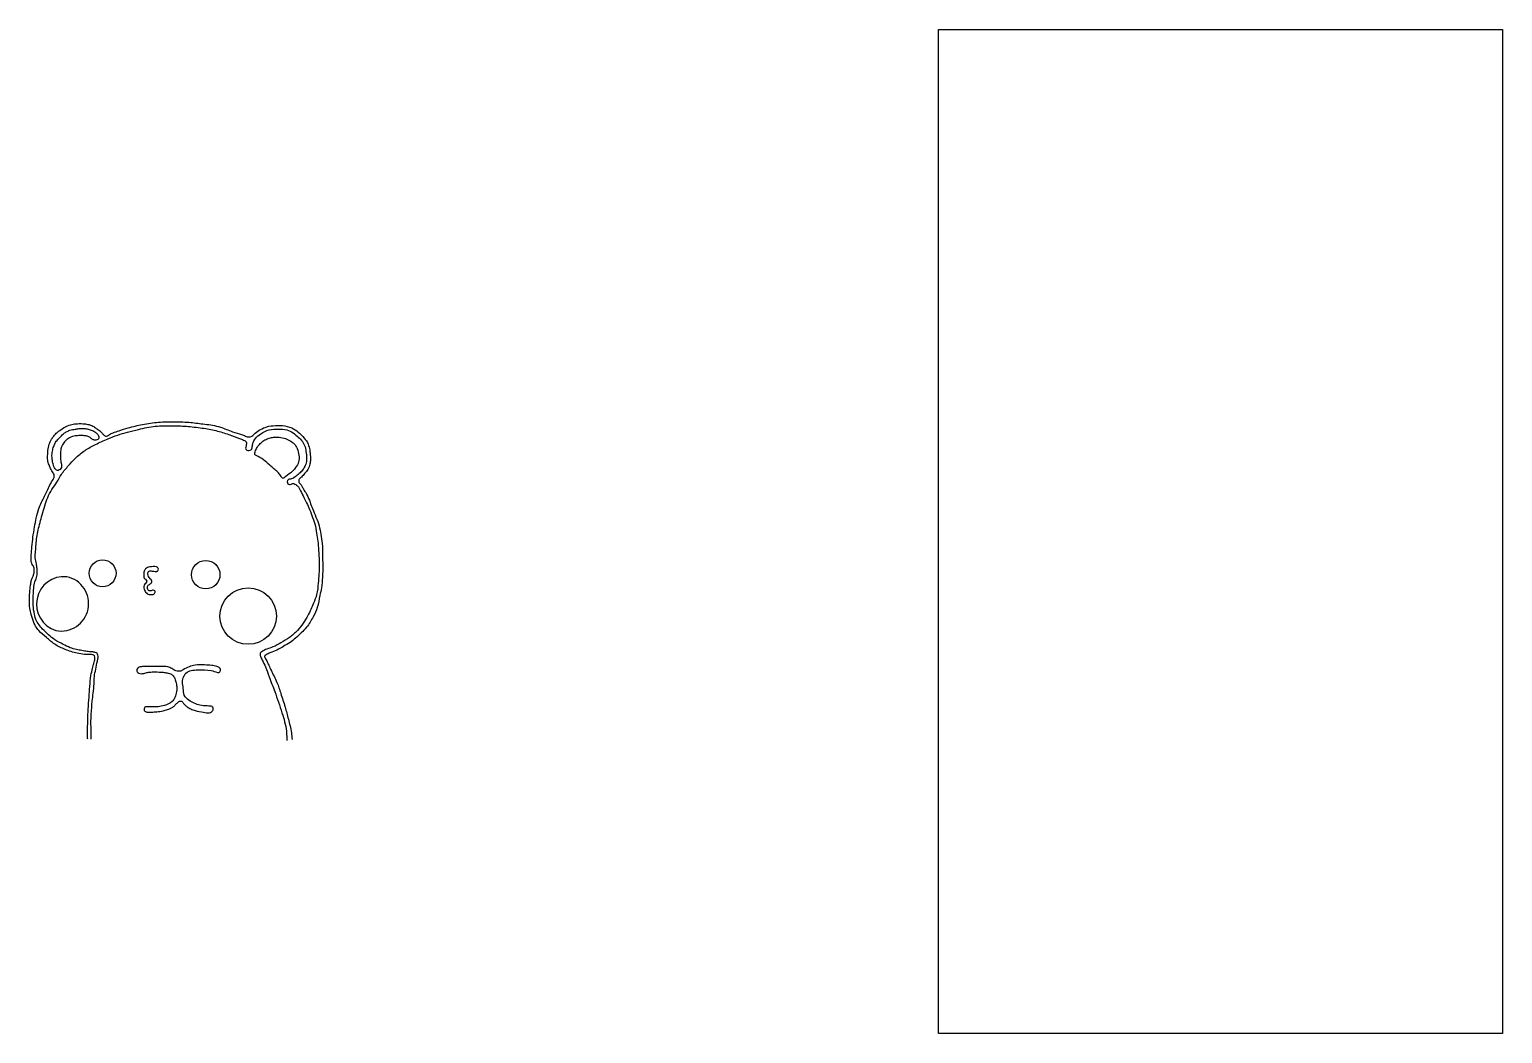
# Model space of a CAD drawing. Header units: inches. Extents: x 45.1 to 68.3, y 20.9 to 36.6.
import ezdxf

# ---------------------------------------------------------------- set-up
doc = ezdxf.new("R2010")
doc.units = ezdxf.units.IN
doc.header["$MEASUREMENT"] = 0
picture_1 = doc.add_image_def('image1.jpg', size_in_pixel=(168, 299))

msp = doc.modelspace()

# ---------------------------------------------------------------- linework, layer by layer
for centre, radius in [((46.277, 28.089), 0.212), ((47.9, 28.067), 0.224), ((48.567, 27.416), 0.444)]:
    msp.add_circle(centre, radius)
for centre, radius, start, end in [((45.672, 27.603), 0.434, 84.5949, 252.6536), ((45.627, 27.612), 0.431, 258.7339, 78.5147)]:
    msp.add_arc(centre, radius, start, end)
for points in [[(46.043, 25.478), (46.042, 25.558), (46.042, 25.655), (46.045, 25.784), (46.051, 25.952), (46.065, 26.139), (46.077, 26.31), (46.095, 26.483), (46.12, 26.594), (46.142, 26.672), (46.156, 26.751), (46.149, 26.789), (46.122, 26.806), (46.085, 26.811), (45.993, 26.813), (45.877, 26.832), (45.691, 26.891), (45.525, 26.974), (45.393, 27.078), (45.274, 27.189), (45.225, 27.255), (45.196, 27.315), (45.154, 27.439), (45.133, 27.542), (45.128, 27.662), (45.131, 27.783), (45.145, 27.903), (45.157, 27.971), (45.173, 28.023), (45.193, 28.069), (45.202, 28.119), (45.201, 28.167), (45.191, 28.2), (45.172, 28.227), (45.152, 28.312), (45.155, 28.381), (45.166, 28.507), (45.183, 28.655), (45.207, 28.818), (45.235, 28.957), (45.276, 29.108), (45.317, 29.206), (45.395, 29.362), (45.436, 29.453), (45.49, 29.548), (45.509, 29.582), (45.517, 29.607), (45.514, 29.642), (45.499, 29.669), (45.477, 29.701), (45.458, 29.738), (45.436, 29.792), (45.414, 29.866), (45.414, 29.959), (45.417, 30.019), (45.44, 30.119), (45.475, 30.196), (45.509, 30.246), (45.563, 30.304), (45.604, 30.335), (45.686, 30.388), (45.772, 30.424), (45.856, 30.439), (45.966, 30.441), (46.047, 30.431), (46.126, 30.403), (46.179, 30.368), (46.241, 30.323), (46.275, 30.286), (46.307, 30.254), (46.322, 30.245), (46.387, 30.271), (46.443, 30.299), (46.537, 30.331), (46.68, 30.375), (46.904, 30.429), (47.156, 30.465), (47.413, 30.472), (47.663, 30.46), (47.883, 30.434), (48.131, 30.388), (48.321, 30.315), (48.464, 30.272), (48.523, 30.247), (48.552, 30.233), (48.581, 30.233), (48.598, 30.235), (48.627, 30.247), (48.679, 30.293), (48.763, 30.35), (48.858, 30.392), (48.998, 30.411), (49.106, 30.411), (49.254, 30.374), (49.353, 30.308), (49.427, 30.238), (49.498, 30.144), (49.531, 30.049), (49.541, 29.981), (49.547, 29.873), (49.538, 29.806), (49.507, 29.72), (49.455, 29.656), (49.404, 29.601), (49.37, 29.568), (49.362, 29.544), (49.366, 29.522), (49.377, 29.501), (49.4, 29.478), (49.423, 29.439), (49.45, 29.39), (49.492, 29.324), (49.54, 29.208), (49.579, 29.106), (49.633, 28.972), (49.683, 28.836), (49.709, 28.702), (49.732, 28.557), (49.735, 28.371), (49.741, 28.22), (49.734, 28.025), (49.719, 27.86), (49.695, 27.741), (49.654, 27.553), (49.589, 27.406), (49.54, 27.322), (49.484, 27.239), (49.403, 27.155), (49.312, 27.069), (49.226, 27.001), (49.126, 26.942), (49.046, 26.893), (48.938, 26.85), (48.882, 26.824), (48.85, 26.807), (48.826, 26.788), (48.841, 26.744), (48.858, 26.71), (48.891, 26.645), (48.927, 26.563), (49.019, 26.374), (49.08, 26.198), (49.147, 25.986), (49.199, 25.794), (49.246, 25.582), (49.259, 25.477)], [(46.096, 25.481), (46.097, 25.55), (46.097, 25.624), (46.095, 25.734), (46.099, 25.876), (46.116, 26.077), (46.13, 26.206), (46.143, 26.351), (46.148, 26.465), (46.17, 26.58), (46.196, 26.707), (46.207, 26.764), (46.191, 26.828), (46.162, 26.845), (46.108, 26.852), (46.035, 26.86), (45.95, 26.874), (45.868, 26.889), (45.767, 26.919), (45.657, 26.971), (45.528, 27.043), (45.428, 27.122), (45.335, 27.212), (45.278, 27.277), (45.229, 27.364), (45.199, 27.475), (45.185, 27.624), (45.185, 27.715), (45.193, 27.822), (45.206, 27.936), (45.233, 28.002), (45.249, 28.089), (45.247, 28.163), (45.236, 28.236), (45.218, 28.33), (45.223, 28.436), (45.231, 28.543), (45.244, 28.657), (45.265, 28.768), (45.294, 28.886), (45.326, 29.007), (45.368, 29.151), (45.414, 29.28), (45.48, 29.408), (45.56, 29.524), (45.631, 29.643), (45.743, 29.783), (45.849, 29.898), (46.002, 30.021), (46.167, 30.114), (46.362, 30.205), (46.671, 30.309), (46.841, 30.352), (47.107, 30.401), (47.362, 30.409), (47.595, 30.4), (47.844, 30.373), (48.061, 30.332), (48.262, 30.271), (48.432, 30.21), (48.496, 30.183), (48.534, 30.157), (48.54, 30.125), (48.534, 30.091), (48.527, 30.055), (48.544, 30.027), (48.577, 30.021), (48.617, 30.036), (48.629, 30.061), (48.638, 30.125), (48.681, 30.209), (48.767, 30.282), (48.896, 30.343), (49.043, 30.355), (49.174, 30.343), (49.274, 30.296), (49.355, 30.227), (49.42, 30.161), (49.462, 30.078), (49.479, 29.976), (49.486, 29.869), (49.465, 29.786), (49.431, 29.724), (49.384, 29.67), (49.321, 29.618), (49.248, 29.572), (49.199, 29.562), (49.181, 29.528), (49.192, 29.497), (49.216, 29.484), (49.244, 29.492), (49.284, 29.499), (49.316, 29.483), (49.341, 29.465), (49.392, 29.383), (49.443, 29.283), (49.486, 29.195), (49.534, 29.093), (49.581, 28.965), (49.625, 28.83), (49.648, 28.686), (49.666, 28.561), (49.677, 28.41), (49.685, 28.236), (49.679, 28.077), (49.669, 27.936), (49.644, 27.754), (49.596, 27.617), (49.505, 27.425), (49.433, 27.304), (49.341, 27.19), (49.216, 27.078), (49.083, 26.996), (48.957, 26.931), (48.861, 26.897), (48.786, 26.86), (48.758, 26.832), (48.759, 26.785), (48.788, 26.725), (48.84, 26.616), (48.898, 26.461), (48.985, 26.229), (49.099, 25.893), (49.168, 25.608), (49.175, 25.499), (49.177, 25.459)], [(45.504, 29.789), (45.52, 29.745), (45.544, 29.72), (45.567, 29.707), (45.595, 29.713), (45.622, 29.735), (45.632, 29.772), (45.623, 29.838), (45.615, 29.917), (45.616, 29.986), (45.626, 30.063), (45.647, 30.111), (45.693, 30.17), (45.739, 30.209), (45.826, 30.246), (45.903, 30.253), (45.973, 30.253), (46.028, 30.246), (46.072, 30.228), (46.108, 30.202), (46.129, 30.189), (46.153, 30.184), (46.188, 30.188), (46.212, 30.204), (46.218, 30.234), (46.203, 30.269), (46.168, 30.305), (46.114, 30.336), (46.053, 30.355), (45.984, 30.366), (45.904, 30.364), (45.845, 30.355), (45.763, 30.337), (45.707, 30.312), (45.657, 30.278), (45.602, 30.221), (45.55, 30.164), (45.515, 30.096), (45.493, 30.032), (45.481, 29.948), (45.486, 29.876), (45.495, 29.826), (45.504, 29.789)], [(48.693, 29.943), (48.809, 29.874), (48.906, 29.789), (49.033, 29.678), (49.076, 29.625), (49.109, 29.586), (49.159, 29.611), (49.259, 29.69), (49.328, 29.773), (49.366, 29.863), (49.361, 29.973), (49.328, 30.072), (49.277, 30.138), (49.198, 30.189), (49.108, 30.22), (48.996, 30.228), (48.934, 30.223), (48.865, 30.201), (48.8, 30.166), (48.745, 30.116), (48.708, 30.068), (48.676, 29.997), (48.676, 29.949), (48.693, 29.943)], [(47.107, 28.119), (47.057, 28.123), (47.008, 28.123), (46.995, 28.106), (46.992, 28.058), (47.009, 28.022), (47.032, 27.998), (47.045, 27.98), (47.052, 27.954), (47.037, 27.928), (47.014, 27.915), (46.985, 27.879), (46.984, 27.846), (46.995, 27.828), (47.009, 27.814), (47.053, 27.818), (47.074, 27.823), (47.099, 27.812), (47.104, 27.793), (47.094, 27.77), (47.073, 27.757), (47.012, 27.757), (46.981, 27.768), (46.955, 27.793), (46.938, 27.822), (46.928, 27.862), (46.932, 27.902), (46.948, 27.926), (46.966, 27.947), (46.971, 27.967), (46.954, 27.994), (46.934, 28.011), (46.925, 28.049), (46.927, 28.088), (46.932, 28.12), (46.954, 28.159), (46.985, 28.181), (47.019, 28.19), (47.073, 28.194), (47.123, 28.19), (47.148, 28.176), (47.155, 28.152), (47.148, 28.129), (47.135, 28.121), (47.123, 28.118), (47.107, 28.119)], [(48.085, 26.53), (47.984, 26.559), (47.774, 26.571), (47.588, 26.517), (47.554, 26.466), (47.534, 26.38), (47.547, 26.277), (47.562, 26.171), (47.632, 26.094), (47.72, 26.047), (47.808, 26.013), (47.922, 26.002), (47.972, 26), (47.999, 25.992), (48.015, 25.977), (48.01, 25.931), (47.99, 25.91), (47.955, 25.897), (47.865, 25.904), (47.733, 25.931), (47.664, 25.956), (47.609, 25.989), (47.565, 26.024), (47.54, 26.058), (47.522, 26.076), (47.496, 26.08), (47.479, 26.074), (47.462, 26.059), (47.421, 26.02), (47.381, 25.983), (47.298, 25.946), (47.228, 25.924), (47.13, 25.912), (47.045, 25.905), (46.954, 25.913), (46.934, 25.931), (46.931, 25.959), (46.943, 25.981), (46.995, 25.988), (47.061, 25.988), (47.15, 25.991), (47.252, 26.011), (47.371, 26.072), (47.409, 26.126), (47.437, 26.203), (47.443, 26.308), (47.43, 26.382), (47.407, 26.448), (47.36, 26.5), (47.292, 26.523), (47.23, 26.532), (47.103, 26.537), (47.015, 26.534), (46.958, 26.523), (46.889, 26.509), (46.845, 26.518), (46.814, 26.562), (46.827, 26.592), (46.852, 26.61), (46.927, 26.623), (47.063, 26.625), (47.182, 26.625), (47.303, 26.616), (47.368, 26.59), (47.431, 26.554), (47.466, 26.549), (47.506, 26.549), (47.544, 26.57), (47.639, 26.62), (47.732, 26.644), (47.881, 26.647), (47.994, 26.641), (48.072, 26.624), (48.109, 26.608), (48.126, 26.59), (48.133, 26.559), (48.122, 26.541), (48.105, 26.529), (48.085, 26.53)]]:
    msp.add_spline(points, degree=3)

# ---------------------------------------------------------------- pictures from other files: only their frames are drawn
image = msp.add_image(picture_1, insert=(59.422, 20.851), size_in_units=(8.871, 15.789))
image.dxf.flags = 7

doc.saveas('drawing.dxf')
